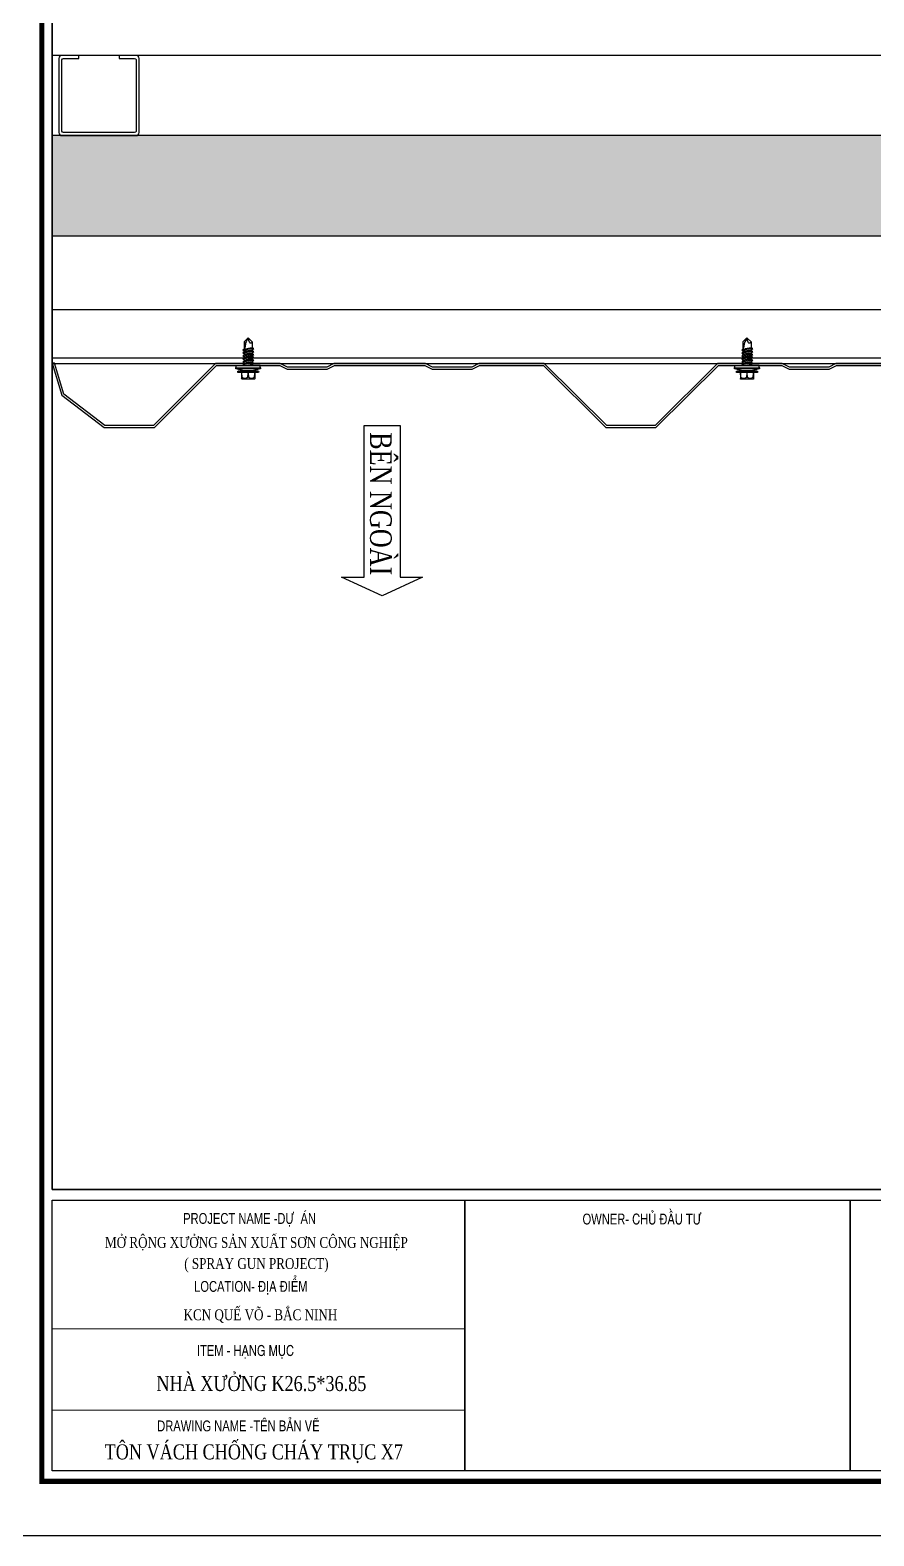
# Model space of a CAD drawing. Header units: inches. Extents: x 315041 to 662841, y -45540 to -35018.
# Drawn here: x 330212.1 to 330352.3, y -36052.2 to -35801.8 of the extents above; entities that cross this region are included whole.
import ezdxf
from ezdxf.enums import TextEntityAlignment as Align

# ---------------------------------------------------------------- set-up
doc = ezdxf.new("R2010")
doc.units = ezdxf.units.IN
doc.header["$MEASUREMENT"] = 0
for name, color, linetype in [('2', 2, 'Continuous'), ('7', 7, 'Continuous'), ('BAO KHUNG', 31, 'Continuous'), ('CAUTAO', 7, 'Continuous'), ('STRUCTURE', 1, 'Continuous')]:
    doc.layers.add(name, color=color, linetype=linetype)
doc.layers.add('Cover text', color=7, linetype='Continuous', true_color=0x52370f)
doc.layers.add('S-Hatch', color=8, linetype='Continuous', lineweight=9)
doc.styles.add('ST3', font='times.ttf', dxfattribs={"width": 0.8})
doc.styles.get("Standard").update_dxf_attribs({"font": 'VHARIALN.TTF'})
doc.styles.add('vntimeh.shx', font='vntimeh.shx', dxfattribs={"width": 0.8, "bigfont": 'bigfont.shx'})

# ---------------------------------------------------------------- blocks, each defined once
blk = doc.blocks.new('A$C75D82031')
at = {"layer": '2', "color": 157, "linetype": 'Continuous'}
blk.add_lwpolyline([(0, 420), (594, 420), (594, 0), (0, 0)], close=True, dxfattribs=at)
at = {"layer": '7', "color": 147, "linetype": 'Continuous'}
blk.add_lwpolyline([(12.33, 57.61), (581.67, 57.61), (581.67, 409.19), (12.33, 409.19)], close=True, dxfattribs=at)
at = {"layer": 'BAO KHUNG', "color": 167, "linetype": 'Continuous', "const_width": 0.871}
blk.add_lwpolyline([(10.59, 9.07), (583.41, 9.07), (583.41, 410.93), (10.59, 410.93)], close=True, dxfattribs=at)
at = {"layer": 'BAO KHUNG', "color": 7}
for points in [[(12.33, 55.81), (80.92, 55.81), (80.92, 10.81), (12.33, 10.81)], [(80.92, 55.81), (144.95, 55.81), (144.95, 10.81), (80.92, 10.81)], [(144.95, 55.81), (285.8, 55.81), (285.8, 10.81), (144.95, 10.81)]]:
    blk.add_lwpolyline(points, close=True, dxfattribs=at)
at = {"layer": 'S-Hatch'}
for p, q in [((12.33, 34.43), (80.92, 34.43)), ((80.92, 20.88), (12.33, 20.88))]:
    blk.add_line(p, q, dxfattribs=at)
at = {"layer": 'BAO KHUNG', "color": 7, "linetype": 'Continuous', "width": 0.9}
for s, p in [('PROJECT NAME -Dù  ÁN ', (45.37, 51.89)), ('LOCATION- §ÞA §IÓM', (45.32, 40.59))]:
    blk.add_text(s, height=1.8, dxfattribs=at).set_placement(p, align=Align.CENTER)
for s, p in [(' OWNER- CHñ §ÇU T¦', (99.94, 51.79)), ('ITEM - H¹NG MôC', (36.35, 29.93)), ('DRAWING NAME -T£N B¶N VÏ', (29.76, 17.39))]:
    blk.add_text(s, height=1.8, dxfattribs=at).set_placement(p)
at = {"layer": 'Cover text', "linetype": 'Continuous', "style": 'ST3', "width": 0.8}
for s, p in [('MỞ RỘNG XƯỞNG SẢN XUẤT SƠN CÔNG NGHIỆP', (46.25, 47.9)), ('( SPRAY GUN PROJECT)', (46.25, 44.39)), (' KCN QUẾ VÕ - BẮC NINH', (46.64, 35.87))]:
    blk.add_text(s, height=1.8, dxfattribs=at).set_placement(p, align=Align.CENTER)
blk = doc.blocks.new('Short_Self_drilling')
at = {"layer": 'STRUCTURE', "color": 1, "linetype": 'Continuous'}
for p, q in [((6.43, 1.74), (-6.43, 1.73)), ((5.14, 3.76), (-5.14, 3.75)), ((-2.57, 2.9), (-5.14, 2.9)), ((-3.43, 3.75), (-3.43, 6.75)), ((3, 7.19), (-3, 7.18)), ((2.57, 2.9), (-2.57, 2.9)), ((-2.14, 2.8), (-2.14, 2.9)), ((6.25, 0), (0, 0)), ((2.15, 2.8), (2.15, 2.9)), ((2.16, -0.5), (2.15, 0.01)), ((5.14, 2.9), (2.57, 2.9)), ((3.43, 3.76), (3.42, 6.76)), ((2.99, -1.17), (-2.7, -0.23)), ((2.99, -2.7), (-2.7, -1.76)), ((2.99, -4.23), (-2.7, -3.28)), ((2.99, -5.75), (-2.7, -4.81)), ((2.99, -7.28), (-2.7, -6.33)), ((-2.14, -1.38), (-2.14, -0.87)), ((-2.14, -2.91), (-2.14, -2.39)), ((-2.14, -4.43), (-2.14, -3.92)), ((-2.13, -5.96), (-2.14, -5.44)), ((-2.13, -7.49), (-2.13, -6.97)), ((2.16, -2.03), (2.16, -1.51)), ((2.16, -3.55), (2.16, -3.04)), ((2.16, -5.08), (2.16, -4.56)), ((2.16, -6.6), (2.16, -6.09)), ((2.16, -8.13), (2.16, -7.61)), ((-1.91, -7.99), (-2.7, -7.86)), ((-2.14, -12.33), (-2.14, -8.48)), ((3, -8.8), (-1.14, -8.12)), ((2.15, -12.31), (2.15, -9.14))]:
    blk.add_line(p, q, dxfattribs=at)
blk.add_lwpolyline([(6.43, 1.31), (6.43, 1.74), (2.14, 2.81), (-2.14, 2.8), (-6.43, 1.73), (-6.43, 1.3)], close=True, dxfattribs=at)
for points in [[(-6.43, 1.3, -0.088869), (-6.25, 0), (0, 0)], [(-0.13, 3.76), (-0.33, 6.23, 0.338878), (-3.14, 6.23), (-3.33, 3.75)], [(3.3, 3.76), (3.1, 6.23, 0.338878), (0.29, 6.23), (0.1, 3.76)], [(-0.08, -14.04), (-1.04, -12.24, -0.148657), (-1.4, -11.2), (-1.95, -7.72, -0.815006), (-1.21, -7.77, 0.150833), (-0.85, -8.68)], [(2.15, -12.31), (0.17, -14.24, -0.333596), (-0.17, -14.24), (-2.14, -12.33)], [(2.15, -12.31), (1.71, -11.7, 0.52242), (0.88, -11.71), (-0.17, -14.24)]]:
    blk.add_lwpolyline(points, format="xyb", dxfattribs=at)
for points in [[(2.99, -1.17), (2.16, -1.51), (-2.14, -0.85), (-2.7, -0.23), (-2.36, 0)], [(2.99, -2.7), (2.16, -3.04), (-2.14, -2.37), (-2.7, -1.76), (-2.14, -1.38), (2.16, -2.03), (2.99, -2.7)], [(2.99, -4.23), (2.16, -4.56), (-2.14, -3.9), (-2.7, -3.28), (-2.14, -2.91), (2.16, -3.55), (2.99, -4.23)], [(2.99, -5.75), (2.16, -6.09), (-2.14, -5.43), (-2.7, -4.81), (-2.14, -4.43), (2.16, -5.08), (2.99, -5.75)], [(2.99, -7.28), (2.16, -7.62), (-2.14, -6.95), (-2.7, -6.33), (-2.13, -5.96), (2.16, -6.6), (2.99, -7.28)], [(-1.82, -8.53), (-2.14, -8.48), (-2.7, -7.86), (-2.13, -7.49), (-1.83, -7.53)], [(-1.26, -7.62), (2.16, -8.13), (3, -8.8)], [(-1.18, 0), (2.16, -0.5), (2.99, -1.17)], [(3, -8.8), (2.16, -9.14), (-0.85, -8.68)]]:
    blk.add_lwpolyline(points, dxfattribs=at)
for centre, radius, start, end in [((-4.99, 3.32), 0.455, 109.79487, 250.26739), ((-3, 6.75), 0.429, 90.03113, 180.03113), ((3, 6.76), 0.429, 0.03113, 90.03113), ((5.07, 3.33), 0.435, 279.72757, 80.33469), ((9.99, 0.17), 3.74, 162.29632, 182.61031)]:
    blk.add_arc(centre, radius, start, end, dxfattribs=at)

msp = doc.modelspace()

# ---------------------------------------------------------------- hatches: boundary and pattern name
h = msp.add_hatch()
h.set_pattern_fill('HOUND', color=8, scale=15, style=0)
h.set_pattern_definition([(0, (313.9014, -1409.1891), (3.75, 0.9375), [15, -7.5]), (90, (313.9014, -1409.1891), (-0.9375, -3.75), [15, -7.5])])
h.paths.add_polyline_path([(330215.7734, -35836.0286), (330785.1113, -35836.0286), (330785.1113, -35819.3619), (330215.7734, -35819.3619)])

# ---------------------------------------------------------------- linework, layer by layer
at = {"color": 94}
for p, q in [((330785.1113, -35806.0286), (330215.7734, -35806.0286)), ((330785.1113, -35848.3619), (330215.7734, -35848.3619)), ((330785.1113, -35856.3619), (330215.7734, -35856.3619))]:
    msp.add_line(p, q, dxfattribs=at)
at = {"color": 8}
for points in [[(330215.7734, -35643.0427), (330785.1113, -35643.0427), (330785.1113, -35994.6225), (330215.7734, -35994.6225)], [(330215.7734, -35836.0286), (330785.1113, -35836.0286), (330785.1113, -35819.3619), (330215.7734, -35819.3619)]]:
    msp.add_lwpolyline(points, close=True, dxfattribs=at)
at = {"color": 94}
msp.add_lwpolyline([(330215.7734, -35857.2508), (330785.1113, -35857.2508), (330785.1113, -35797.1397), (330215.7734, -35797.1397)], close=True, dxfattribs=at)
at = {"color": 1, "true_color": 0xfa051e}
msp.add_lwpolyline([(330226.8704, -35806.5286), (330229.4538, -35806.5286, -0.41421356), (330229.7038, -35806.7786), (330229.7038, -35818.6119, -0.41421356), (330229.4538, -35818.8619), (330217.6204, -35818.8619, -0.41421356), (330217.3704, -35818.6119), (330217.3704, -35806.7786, -0.41421356), (330217.6204, -35806.5286), (330220.2038, -35806.5286), (330220.2038, -35806.0286), (330217.3704, -35806.0286, 0.41421356), (330216.8704, -35806.5286), (330216.8704, -35818.8619, 0.41421356), (330217.3704, -35819.3619), (330229.7038, -35819.3619, 0.41421356), (330230.2038, -35818.8619), (330230.2038, -35806.5286, 0.41421356), (330229.7038, -35806.0286), (330226.8704, -35806.0286)], format="xyb", close=True, dxfattribs=at)
at = {"color": 3, "ltscale": 15}
msp.add_lwpolyline([(330361.2104, -35857.2508), (330346.0202, -35857.2508), (330344.8122, -35857.8499), (330338.3123, -35857.8499), (330337.1043, -35857.2508), (330326.3539, -35857.2508), (330315.9688, -35867.5679), (330307.9103, -35867.5679), (330297.5252, -35857.2508), (330286.6894, -35857.2508), (330285.4814, -35857.8499), (330278.9815, -35857.8499), (330277.7735, -35857.2508), (330262.5833, -35857.2508), (330261.3753, -35857.8499), (330254.8754, -35857.8499), (330253.6674, -35857.2508), (330242.9163, -35857.2508), (330232.6091, -35867.5679), (330224.5265, -35867.5679), (330217.6803, -35862.3514), (330216.1067, -35857.1873), (330215.7734, -35857.1873), (330217.347, -35862.5165), (330224.414, -35867.9013), (330232.7473, -35867.9013), (330243.0544, -35857.5842), (330253.5893, -35857.5842), (330254.7973, -35858.1832), (330261.4534, -35858.1832), (330262.6614, -35857.5842), (330277.6954, -35857.5842), (330278.9033, -35858.1832), (330285.5595, -35858.1832), (330286.7675, -35857.5842), (330297.3878, -35857.5842), (330307.7729, -35867.9013), (330316.1062, -35867.9013), (330326.4913, -35857.5842), (330337.0262, -35857.5842), (330338.2341, -35858.1832), (330344.8903, -35858.1832), (330346.0983, -35857.5842), (330361.1323, -35857.5842)], dxfattribs=at)
at = {"layer": 'CAUTAO', "color": 3}
msp.add_lwpolyline([(330270.5924, -35895.8919), (330263.8424, -35892.8148), (330267.5924, -35892.8148), (330267.5924, -35867.5684), (330273.5924, -35867.5684), (330273.5924, -35892.8148), (330277.3234, -35892.8148), (330270.5924, -35895.8919)], dxfattribs=at)

# ---------------------------------------------------------------- block references
at = {"color": 1}
msp.add_blockref('A$C75D82031', (330203.4424, -36052.2326), dxfattribs=at)
at = {"color": 1, "xscale": -0.320000000024784, "yscale": 0.3199999998323619, "zscale": 0.3199999999999999, "rotation": 180.0311275548046}
for p in [(330248.3219, -35857.5842), (330331.2286, -35857.5842)]:
    msp.add_blockref('Short_Self_drilling', p, dxfattribs=at)

# ---------------------------------------------------------------- texts
at = {"color": 3, "linetype": 'Continuous', "style": 'ST3', "width": 0.8}
for s, p in [('NHÀ XƯỞNG K26.5*36.85', (330233.0634, -36028.1414)), ('TÔN VÁCH CHỐNG CHÁY TRỤC X7', (330224.4674, -36039.51))]:
    msp.add_text(s, height=2.5, dxfattribs=at).set_placement(p)
at = {"layer": 'CAUTAO', "color": 3, "insert": (330270.3602, -35880.5844), "char_height": 3.6, "attachment_point": 5, "rotation": 270, "style": 'vntimeh.shx'}
msp.add_mtext('\\A1;bªn ngoµi', dxfattribs=at)

doc.saveas('drawing.dxf')
